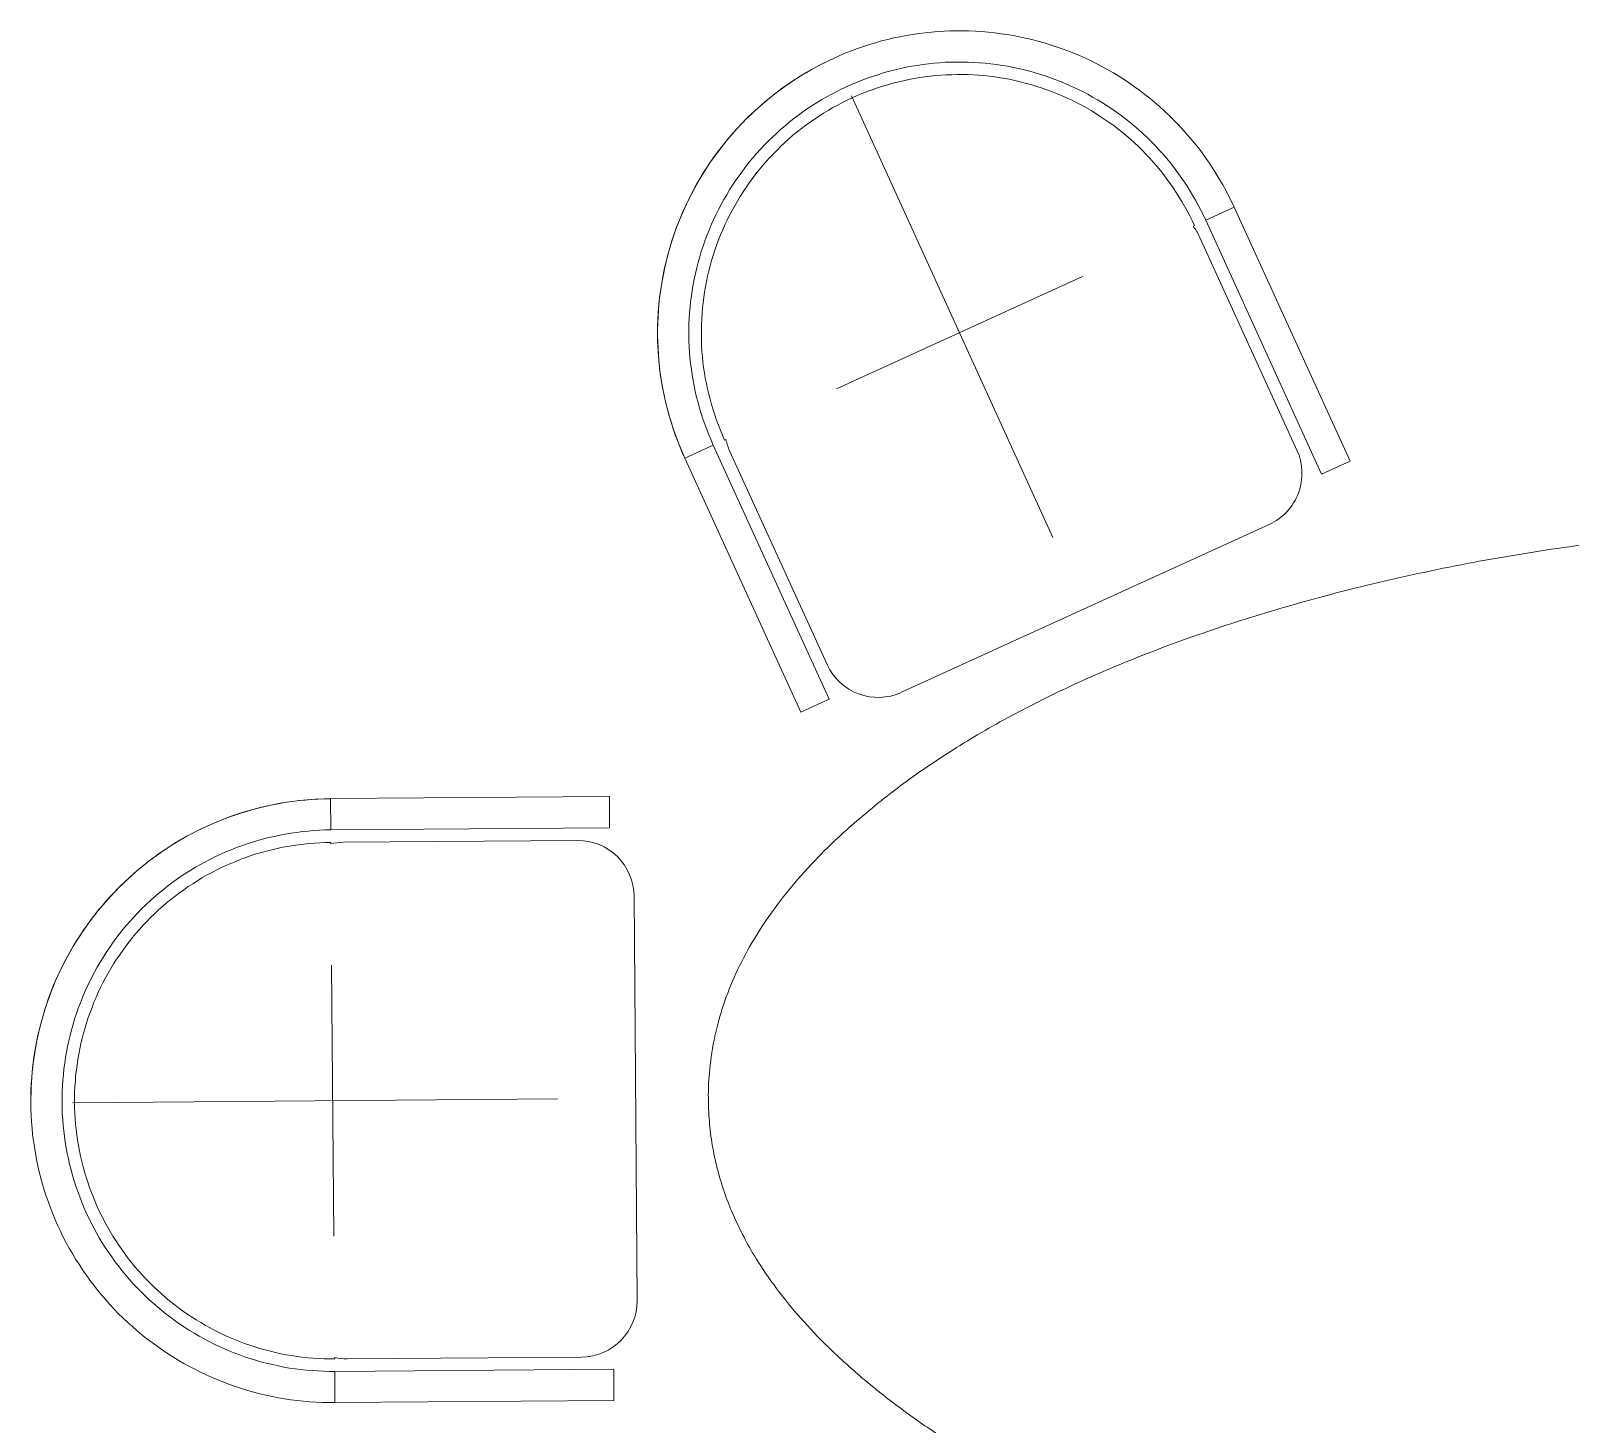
# Model space of a CAD drawing. Header units: millimetres. Extents: x 15905 to 65459, y 54615 to 76704.
# Drawn here: x 21409 to 22887, y 60339 to 61677 of the extents above; entities that cross this region are included whole.
import ezdxf

# ---------------------------------------------------------------- set-up
doc = ezdxf.new("R2010")
doc.units = ezdxf.units.MM
doc.layers.add('Столы', color=250, linetype='Continuous', lineweight=5)

# ---------------------------------------------------------------- blocks, each defined once
blk = doc.blocks.new('ОГ09 на8 персон стол1100х2300')
for p, q in [((-2792.6, 1020.8), (-2798.5, 1019.1)), ((-2786.7, 1022.3), (-2792.6, 1020.8)), ((-2780.8, 1023.7), (-2786.7, 1022.3)), ((-2774.9, 1024.9), (-2780.8, 1023.7)), ((-2768.9, 1026), (-2774.9, 1024.9)), ((-2762.9, 1027.1), (-2768.9, 1026)), ((-2756.9, 1027.9), (-2762.9, 1027.1)), ((-2750.9, 1028.7), (-2756.9, 1027.9)), ((-2744.8, 1029.3), (-2750.9, 1028.7)), ((-2738.8, 1029.8), (-2744.8, 1029.3)), ((-2732.7, 1030.2), (-2738.8, 1029.8)), ((-2726.7, 1030.5), (-2732.7, 1030.2)), ((-2720.6, 1030.6), (-2726.7, 1030.5)), ((-2714.5, 1030.5), (-2720.6, 1030.6)), ((-2708.5, 1030.4), (-2714.5, 1030.5)), ((-2702.4, 1030.2), (-2708.5, 1030.4)), ((-2696.3, 1029.8), (-2702.4, 1030.2)), ((-2690.3, 1029.3), (-2696.3, 1029.8)), ((-2684.2, 1028.6), (-2690.3, 1029.3)), ((-2678.2, 1027.8), (-2684.2, 1028.6)), ((-2672.2, 1027), (-2678.2, 1027.8)), ((-2666.2, 1025.9), (-2672.2, 1027)), ((-2660.2, 1024.8), (-2666.2, 1025.9)), ((-2654.3, 1023.5), (-2660.2, 1024.8)), ((-2648.4, 1022.2), (-2654.3, 1023.5)), ((-2642.5, 1020.6), (-2648.4, 1022.2)), ((-2636.6, 1019.1), (-2642.5, 1020.6)), ((-2832.7, 1006.8), (-2838.3, 1004.4)), ((-2827.1, 1009.3), (-2832.7, 1006.8)), ((-2821.4, 1011.4), (-2827.1, 1009.3)), ((-2815.8, 1013.5), (-2821.4, 1011.4)), ((-2810.1, 1015.6), (-2815.8, 1013.5)), ((-2804.3, 1017.4), (-2810.1, 1015.6)), ((-2798.5, 1019.1), (-2804.3, 1017.4)), ((-2630.8, 1017.2), (-2636.6, 1019.1)), ((-2625, 1015.3), (-2630.8, 1017.2)), ((-2619.3, 1013.4), (-2625, 1015.3)), ((-2613.7, 1011.2), (-2619.3, 1013.4)), ((-2607.9, 1009), (-2613.7, 1011.2)), ((-2602.4, 1006.7), (-2607.9, 1009)), ((-2596.8, 1004.2), (-2602.4, 1006.7)), ((-2860, 993.4), (-2865.2, 990.3)), ((-2854.6, 996.3), (-2860, 993.4)), ((-2849.2, 999.2), (-2854.6, 996.3)), ((-2843.7, 1001.8), (-2849.2, 999.2)), ((-2838.3, 1004.4), (-2843.7, 1001.8)), ((-2790.1, 990.4), (-2784.9, 991.8)), ((-2784.9, 991.8), (-2779.7, 993.2)), ((-2779.7, 993.2), (-2774.2, 994.4)), ((-2774.2, 994.4), (-2769, 995.5)), ((-2769, 995.5), (-2763.6, 996.5)), ((-2763.6, 996.5), (-2758.3, 997.4)), ((-2758.3, 997.4), (-2752.8, 998.3)), ((-2752.8, 998.3), (-2747.5, 998.8)), ((-2747.5, 998.8), (-2742, 999.5)), ((-2742, 999.5), (-2736.6, 999.9)), ((-2736.6, 999.9), (-2731.2, 1000.3)), ((-2731.2, 1000.3), (-2725.7, 1000.5)), ((-2725.7, 1000.5), (-2720.3, 1000.6)), ((-2720.3, 1000.6), (-2714.9, 1000.6)), ((-2714.9, 1000.6), (-2709.4, 1000.5)), ((-2709.4, 1000.5), (-2704, 1000.2)), ((-2704, 1000.2), (-2698.5, 999.9)), ((-2698.5, 999.9), (-2693.2, 999.4)), ((-2693.2, 999.4), (-2687.7, 998.8)), ((-2687.7, 998.8), (-2682.3, 998.2)), ((-2682.3, 998.2), (-2676.9, 997.4)), ((-2676.9, 997.4), (-2671.5, 996.5)), ((-2671.5, 996.5), (-2666.2, 995.4)), ((-2666.2, 995.4), (-2660.9, 994.3)), ((-2660.9, 994.3), (-2655.5, 993)), ((-2655.5, 993), (-2650.3, 991.7)), ((-2650.3, 991.7), (-2645.1, 990.2)), ((-2591.4, 1001.6), (-2596.8, 1004.2)), ((-2585.9, 998.9), (-2591.4, 1001.6)), ((-2580.5, 996), (-2585.9, 998.9)), ((-2575.2, 993.1), (-2580.5, 996)), ((-2569.9, 990.1), (-2575.2, 993.1)), ((-2885.6, 977.1), (-2890.5, 973.6)), ((-2880.6, 980.6), (-2885.6, 977.1)), ((-2875.5, 984), (-2880.6, 980.6)), ((-2870.4, 987.2), (-2875.5, 984)), ((-2865.2, 990.3), (-2870.4, 987.2)), ((-2830.8, 974.7), (-2825.8, 977.1)), ((-2825.8, 977.1), (-2820.9, 979.3)), ((-2820.9, 979.3), (-2815.8, 981.4)), ((-2815.8, 981.4), (-2810.8, 983.5)), ((-2810.8, 983.5), (-2805.7, 985.3)), ((-2805.7, 985.3), (-2800.5, 987.1)), ((-2800.5, 987.1), (-2795.3, 988.7)), ((-2796.7, 975.8), (-2791.8, 977.3)), ((-2795.3, 988.7), (-2790.1, 990.4)), ((-2791.8, 977.3), (-2786.8, 978.8)), ((-2786.8, 978.8), (-2781.8, 980.3)), ((-2781.8, 980.3), (-2771.7, 982.6)), ((-2771.7, 982.6), (-2766.6, 983.7)), ((-2766.6, 983.7), (-2761.5, 984.7)), ((-2761.5, 984.7), (-2756.4, 985.6)), ((-2756.4, 985.6), (-2751.2, 986.3)), ((-2751.2, 986.3), (-2746.1, 987)), ((-2746.1, 987), (-2740.9, 987.6)), ((-2740.9, 987.6), (-2735.7, 988)), ((-2735.7, 988), (-2730.5, 988.3)), ((-2730.5, 988.3), (-2725.3, 988.4)), ((-2725.3, 988.4), (-2720.2, 988.6)), ((-2720.2, 988.6), (-2714.9, 988.6)), ((-2714.9, 988.6), (-2709.8, 988.5)), ((-2709.8, 988.5), (-2704.6, 988.3)), ((-2704.6, 988.3), (-2699.4, 987.9)), ((-2699.4, 987.9), (-2694.3, 987.5)), ((-2694.3, 987.5), (-2689.1, 987)), ((-2689.1, 987), (-2683.9, 986.3)), ((-2683.9, 986.3), (-2678.8, 985.5)), ((-2678.8, 985.5), (-2673.7, 984.7)), ((-2673.7, 984.7), (-2668.5, 983.7)), ((-2668.5, 983.7), (-2663.5, 982.5)), ((-2663.5, 982.5), (-2658.4, 981.4)), ((-2658.4, 981.4), (-2653.4, 980.1)), ((-2653.4, 980.1), (-2648.4, 978.7)), ((-2648.4, 978.7), (-2643.4, 977.2)), ((-2645.1, 990.2), (-2639.8, 988.6)), ((-2643.4, 977.2), (-2638.5, 975.6)), ((-2639.8, 988.6), (-2634.7, 986.9)), ((-2634.7, 986.9), (-2629.6, 985.1)), ((-2629.6, 985.1), (-2624.4, 983.2)), ((-2624.4, 983.2), (-2619.3, 981.2)), ((-2619.3, 981.2), (-2614.3, 979.1)), ((-2614.3, 979.1), (-2609.4, 976.9)), ((-2609.4, 976.9), (-2604.5, 974.6)), ((-2564.8, 986.9), (-2569.9, 990.1)), ((-2559.7, 983.7), (-2564.8, 986.9)), ((-2554.6, 980.3), (-2559.7, 983.7)), ((-2549.6, 976.8), (-2554.6, 980.3)), ((-2544.7, 973.3), (-2549.6, 976.8)), ((-2904.7, 962.3), (-2909.4, 958.3)), ((-2900.1, 966.1), (-2904.7, 962.3)), ((-2895.3, 969.9), (-2900.1, 966.1)), ((-2890.5, 973.6), (-2895.3, 969.9)), ((-2859.2, 958.8), (-2854.6, 961.7)), ((-2854.6, 961.7), (-2849.9, 964.6)), ((-2849.9, 964.6), (-2845.2, 967.2)), ((-2845.2, 967.2), (-2840.4, 969.8)), ((-2840.4, 969.8), (-2835.6, 972.4)), ((-2835.6, 972.4), (-2830.8, 974.7)), ((-2834.7, 959.3), (-2830.2, 961.7)), ((-2830.2, 961.7), (-2825.6, 964)), ((-2825.6, 964), (-2820.8, 966.1)), ((-2821.7, 968), (-2628.1, 544.1)), ((-2820.8, 966.1), (-2816.1, 968.3)), ((-2816.1, 968.3), (-2811.3, 970.4)), ((-2811.3, 970.4), (-2806.5, 972.2)), ((-2806.5, 972.2), (-2801.6, 974)), ((-2801.6, 974), (-2796.7, 975.8)), ((-2628.7, 972), (-2638.5, 975.6)), ((-2628.7, 972), (-2623.9, 970.1)), ((-2623.9, 970.1), (-2619.1, 968.1)), ((-2619.1, 968.1), (-2614.4, 966)), ((-2614.4, 966), (-2609.6, 963.8)), ((-2609.6, 963.8), (-2605, 961.5)), ((-2605, 961.5), (-2600.4, 959.1)), ((-2604.5, 974.6), (-2599.5, 972.2)), ((-2599.5, 972.2), (-2594.7, 969.6)), ((-2594.7, 969.6), (-2590, 967)), ((-2590, 967), (-2585.3, 964.3)), ((-2585.3, 964.3), (-2580.6, 961.4)), ((-2580.6, 961.4), (-2576, 958.5)), ((-2539.8, 969.5), (-2544.7, 973.3)), ((-2535.1, 965.8), (-2539.8, 969.5)), ((-2530.5, 961.9), (-2535.1, 965.8)), ((-2525.8, 957.9), (-2530.5, 961.9)), ((-2918.4, 950), (-2922.7, 945.9)), ((-2913.9, 954.3), (-2918.4, 950)), ((-2909.4, 958.3), (-2913.9, 954.3)), ((-2877, 946.2), (-2872.6, 949.5)), ((-2872.6, 949.5), (-2868.2, 952.6)), ((-2868.2, 952.6), (-2863.7, 955.8)), ((-2863.7, 955.8), (-2859.2, 958.8)), ((-2857, 945.8), (-2852.7, 948.7)), ((-2852.7, 948.7), (-2848.3, 951.6)), ((-2848.3, 951.6), (-2843.9, 954.1)), ((-2843.9, 954.1), (-2839.4, 956.8)), ((-2839.4, 956.8), (-2834.7, 959.3)), ((-2600.4, 959.1), (-2595.9, 956.6)), ((-2595.9, 956.6), (-2591.4, 953.9)), ((-2591.4, 953.9), (-2586.9, 951.2)), ((-2586.9, 951.2), (-2582.6, 948.4)), ((-2573.9, 942.6), (-2582.6, 948.4)), ((-2576, 958.5), (-2571.5, 955.5)), ((-2571.5, 955.5), (-2567, 952.4)), ((-2567, 952.4), (-2562.6, 949.2)), ((-2562.6, 949.2), (-2558.3, 945.9)), ((-2521.3, 953.8), (-2525.8, 957.9)), ((-2516.9, 949.7), (-2521.3, 953.8)), ((-2512.6, 945.4), (-2516.9, 949.7)), ((-2935.2, 932.5), (-2939.2, 928)), ((-2931.1, 937.1), (-2935.2, 932.5)), ((-2926.9, 941.5), (-2931.1, 937.1)), ((-2922.7, 945.9), (-2926.9, 941.5)), ((-2897.6, 928.4), (-2893.6, 932.1)), ((-2893.6, 932.1), (-2889.6, 935.8)), ((-2889.6, 935.8), (-2885.4, 939.3)), ((-2885.4, 939.3), (-2881.3, 942.8)), ((-2881.3, 942.8), (-2877, 946.2)), ((-2877.8, 930.2), (-2873.7, 933.5)), ((-2873.7, 933.5), (-2869.6, 936.7)), ((-2869.6, 936.7), (-2865.5, 939.8)), ((-2865.5, 939.8), (-2861.3, 942.9)), ((-2861.3, 942.9), (-2857, 945.8)), ((-2573.9, 942.6), (-2569.7, 939.6)), ((-2569.7, 939.6), (-2565.6, 936.4)), ((-2565.6, 936.4), (-2561.5, 933.2)), ((-2561.5, 933.2), (-2557.6, 929.9)), ((-2558.3, 945.9), (-2554, 942.5)), ((-2554, 942.5), (-2549.8, 939)), ((-2549.8, 939), (-2545.7, 935.4)), ((-2545.7, 935.4), (-2541.6, 931.8)), ((-2541.6, 931.8), (-2537.7, 928.1)), ((-2508.3, 941.1), (-2512.6, 945.4)), ((-2504.2, 936.7), (-2508.3, 941.1)), ((-2500.1, 932.1), (-2504.2, 936.7)), ((-2496.2, 927.6), (-2500.1, 932.1)), ((-2946.8, 918.6), (-2950.5, 913.8)), ((-2942.9, 923.3), (-2946.8, 918.6)), ((-2939.2, 928), (-2942.9, 923.3)), ((-2909, 916.8), (-2905.3, 920.7)), ((-2905.3, 920.7), (-2901.5, 924.6)), ((-2901.5, 924.6), (-2897.6, 928.4)), ((-2893, 916.1), (-2889.3, 919.7)), ((-2889.3, 919.7), (-2885.5, 923.3)), ((-2885.5, 923.3), (-2881.6, 926.8)), ((-2881.6, 926.8), (-2877.8, 930.2)), ((-2557.6, 929.9), (-2553.6, 926.4)), ((-2553.6, 926.4), (-2549.8, 922.9)), ((-2549.8, 922.9), (-2546, 919.4)), ((-2546, 919.4), (-2542.2, 915.8)), ((-2537.7, 928.1), (-2533.8, 924.3)), ((-2533.8, 924.3), (-2530, 920.4)), ((-2530, 920.4), (-2526.2, 916.4)), ((-2492.3, 922.9), (-2496.2, 927.6)), ((-2488.4, 918.1), (-2492.3, 922.9)), ((-2484.8, 913.3), (-2488.4, 918.1)), ((-2957.5, 903.9), (-2960.9, 898.8)), ((-2954.1, 908.8), (-2957.5, 903.9)), ((-2950.5, 913.8), (-2954.1, 908.8)), ((-2923.1, 900.2), (-2919.7, 904.4)), ((-2919.7, 904.4), (-2912.7, 912.8)), ((-2912.7, 912.8), (-2909, 916.8)), ((-2907.1, 900.9), (-2903.7, 904.8)), ((-2903.7, 904.8), (-2900.2, 908.6)), ((-2900.2, 908.6), (-2896.6, 912.4)), ((-2896.6, 912.4), (-2893, 916.1)), ((-2542.2, 915.8), (-2538.7, 912.1)), ((-2538.7, 912.1), (-2535.1, 908.3)), ((-2535.1, 908.3), (-2531.7, 904.4)), ((-2531.7, 904.4), (-2528.3, 900.5)), ((-2526.2, 916.4), (-2522.6, 912.4)), ((-2522.6, 912.4), (-2519.1, 908.2)), ((-2519.1, 908.2), (-2515.5, 904)), ((-2515.5, 904), (-2512.2, 899.8)), ((-2481.3, 908.4), (-2484.8, 913.3)), ((-2477.8, 903.4), (-2481.3, 908.4)), ((-2474.5, 898.3), (-2477.8, 903.4)), ((-2967.3, 888.5), (-2970.3, 883.2)), ((-2964.2, 893.6), (-2967.3, 888.5)), ((-2960.9, 898.8), (-2964.2, 893.6)), ((-2932.8, 887), (-2929.6, 891.4)), ((-2929.6, 891.4), (-2926.4, 895.8)), ((-2926.4, 895.8), (-2923.1, 900.2)), ((-2919.9, 884.5), (-2916.8, 888.7)), ((-2916.8, 888.7), (-2913.7, 892.8)), ((-2913.7, 892.8), (-2910.4, 896.9)), ((-2910.4, 896.9), (-2907.1, 900.9)), ((-2528.3, 900.5), (-2524.9, 896.5)), ((-2524.9, 896.5), (-2521.7, 892.4)), ((-2521.7, 892.4), (-2518.6, 888.2)), ((-2518.6, 888.2), (-2515.5, 884)), ((-2512.2, 899.8), (-2509, 895.5)), ((-2509, 895.5), (-2505.7, 891)), ((-2505.7, 891), (-2502.6, 886.6)), ((-2471.2, 893.2), (-2474.5, 898.3)), ((-2468.1, 887.9), (-2471.2, 893.2)), ((-2465, 882.7), (-2468.1, 887.9)), ((-2976, 872.5), (-2978.8, 867.1)), ((-2973.2, 877.9), (-2976, 872.5)), ((-2970.3, 883.2), (-2973.2, 877.9)), ((-2944.2, 868.5), (-2941.4, 873.2)), ((-2941.4, 873.2), (-2938.7, 877.9)), ((-2938.7, 877.9), (-2935.8, 882.4)), ((-2935.8, 882.4), (-2932.8, 887)), ((-2928.4, 871.5), (-2925.7, 875.9)), ((-2925.7, 875.9), (-2922.8, 880.2)), ((-2922.8, 880.2), (-2919.9, 884.5)), ((-2515.5, 884), (-2512.5, 879.8)), ((-2512.5, 879.8), (-2509.6, 875.4)), ((-2509.6, 875.4), (-2507, 871.1)), ((-2502.6, 886.6), (-2499.6, 882)), ((-2493.9, 872.8), (-2499.6, 882)), ((-2493.9, 872.8), (-2491.1, 868)), ((-2462.1, 877.4), (-2465, 882.7)), ((-2459.4, 872), (-2462.1, 877.4)), ((-2981.4, 861.6), (-2983.8, 856)), ((-2978.8, 867.1), (-2981.4, 861.6)), ((-2951.9, 854), (-2949.3, 858.9)), ((-2949.3, 858.9), (-2946.8, 863.7)), ((-2946.8, 863.7), (-2944.2, 868.5)), ((-2938.7, 853.4), (-2936.2, 858)), ((-2936.2, 858), (-2933.7, 862.6)), ((-2933.7, 862.6), (-2931.2, 867)), ((-2931.2, 867), (-2928.4, 871.5)), ((-2507, 871.1), (-2504.2, 866.6)), ((-2504.2, 866.6), (-2501.6, 862.1)), ((-2501.6, 862.1), (-2499.2, 857.6)), ((-2491.1, 868), (-2488.5, 863.2)), ((-2488.5, 863.2), (-2486.1, 858.4)), ((-2486.1, 858.4), (-2483.6, 853.5)), ((-2481.3, 848.6), (-2454, 861.1)), ((-2456.6, 866.6), (-2459.4, 872)), ((-2454, 861.1), (-2456.6, 866.6)), ((-2454, 861.1), (-2454, 861.1)), ((-2454, 861.1), (-2342.7, 617.3)), ((-2988.4, 844.8), (-2990.6, 839.1)), ((-2986.2, 850.4), (-2988.4, 844.8)), ((-2983.8, 856), (-2986.2, 850.4)), ((-2958.4, 839.1), (-2956.3, 844.1)), ((-2956.3, 844.1), (-2954.1, 849)), ((-2954.1, 849), (-2951.9, 854)), ((-2945.3, 839.3), (-2943.2, 844.1)), ((-2943.2, 844.1), (-2941, 848.8)), ((-2941, 848.8), (-2938.7, 853.4)), ((-2499.2, 857.6), (-2496.7, 853)), ((-2496.7, 853), (-2494.4, 848.3)), ((-2494.4, 848.3), (-2492.2, 843.6)), ((-2492.2, 843.6), (-2493.5, 843.1)), ((-2493.5, 843.1), (-2493.4, 843)), ((-2492.2, 843.6), (-2492.2, 843.6)), ((-2483.6, 853.5), (-2481.3, 848.6)), ((-2481.3, 848.6), (-2481.3, 848.6)), ((-2370, 604.8), (-2481.3, 848.6)), ((-2992.6, 833.3), (-2994.4, 827.6)), ((-2990.6, 839.1), (-2992.6, 833.3)), ((-2964.2, 823.8), (-2962.4, 829)), ((-2962.4, 829), (-2960.5, 834)), ((-2960.5, 834), (-2958.4, 839.1)), ((-2952.8, 819.9), (-2949.3, 829.7)), ((-2949.3, 829.7), (-2947.4, 834.5)), ((-2947.4, 834.5), (-2945.3, 839.3)), ((-2487.2, 832.8), (-2393.7, 627.9)), ((-2997.9, 815.9), (-2999.4, 810)), ((-2996.2, 821.8), (-2997.9, 815.9)), ((-2994.4, 827.6), (-2996.2, 821.8)), ((-2968.9, 808.2), (-2967.4, 813.4)), ((-2967.4, 813.4), (-2965.9, 818.6)), ((-2965.9, 818.6), (-2964.2, 823.8)), ((-2955.9, 810), (-2954.4, 814.9)), ((-2954.4, 814.9), (-2952.8, 819.9)), ((-3000.8, 804.2), (-3002.1, 798.2)), ((-2999.4, 810), (-3000.8, 804.2)), ((-2971.5, 797.6), (-2970.2, 802.9)), ((-2970.2, 802.9), (-2968.9, 808.2)), ((-2959.8, 795), (-2958.7, 800)), ((-2958.7, 800), (-2957.4, 805)), ((-2957.4, 805), (-2955.9, 810)), ((-3004.2, 786.2), (-3005.1, 780.3)), ((-3003.2, 792.2), (-3004.2, 786.2)), ((-3002.1, 798.2), (-3003.2, 792.2)), ((-2974.6, 781.6), (-2973.6, 786.9)), ((-2973.6, 786.9), (-2972.6, 792.2)), ((-2972.6, 792.2), (-2971.5, 797.6)), ((-2962.8, 779.6), (-2961.8, 784.8)), ((-2961.8, 784.8), (-2960.9, 789.8)), ((-2960.9, 789.8), (-2959.8, 795)), ((-2836, 686.6), (-2599.6, 794.5)), ((-3005.9, 774.2), (-3006.5, 768.2)), ((-3005.1, 780.3), (-3005.9, 774.2)), ((-2976.6, 765.4), (-2976.1, 770.7)), ((-2976.1, 770.7), (-2975.4, 776.1)), ((-2975.4, 776.1), (-2974.6, 781.6)), ((-2964.7, 764.2), (-2964.1, 769.4)), ((-2964.1, 769.4), (-2963.5, 774.5)), ((-2963.5, 774.5), (-2962.8, 779.6)), ((-3007.4, 756), (-3007.7, 750)), ((-3007, 762.1), (-3007.4, 756)), ((-3006.5, 768.2), (-3007, 762.1)), ((-2977.7, 749.1), (-2977.5, 754.5)), ((-2977.5, 754.5), (-2977.1, 759.8)), ((-2977.1, 759.8), (-2976.6, 765.4)), ((-2965.4, 753.8), (-2965.1, 759)), ((-2965.1, 759), (-2964.7, 764.2)), ((-3007.7, 750), (-3007.8, 743.9)), ((-3007.8, 743.9), (-3007.8, 737.8)), ((-2977.8, 743.6), (-2977.7, 749.1)), ((-2977.8, 738.1), (-2977.8, 743.6)), ((-2965.8, 743.4), (-2965.6, 748.6)), ((-2965.8, 738.3), (-2965.8, 743.4)), ((-2965.6, 748.6), (-2965.4, 753.8)), ((-3007.8, 737.8), (-3007.6, 731.8)), ((-3007.6, 731.8), (-3007.4, 725.7)), ((-3007.4, 725.7), (-3007.1, 719.6)), ((-2977.7, 732.7), (-2977.8, 738.1)), ((-2977.4, 727.2), (-2977.7, 732.7)), ((-2977.2, 721.8), (-2977.4, 727.2)), ((-2965.7, 733), (-2965.8, 738.3)), ((-2965.5, 727.9), (-2965.7, 733)), ((-2965.2, 722.6), (-2965.5, 727.9)), ((-3007.1, 719.6), (-3006.6, 713.6)), ((-3005.2, 701.5), (-3006.6, 713.6)), ((-2976.7, 716.4), (-2977.2, 721.8)), ((-2976.1, 711), (-2976.7, 716.4)), ((-2975.4, 705.6), (-2976.1, 711)), ((-2964.8, 717.5), (-2965.2, 722.6)), ((-2964.3, 712.3), (-2964.8, 717.5)), ((-2963.6, 707.1), (-2964.3, 712.3)), ((-3005.2, 701.5), (-3004.3, 695.5)), ((-3004.3, 695.5), (-3003.3, 689.5)), ((-2974.7, 700.2), (-2975.4, 705.6)), ((-2973.8, 694.8), (-2974.7, 700.2)), ((-2962.8, 702), (-2963.6, 707.1)), ((-2962, 696.9), (-2962.8, 702)), ((-2961, 691.8), (-2962, 696.9)), ((-3003.3, 689.5), (-3002.2, 683.6)), ((-3002.2, 683.6), (-3000.9, 677.6)), ((-2972.8, 689.5), (-2973.8, 694.8)), ((-2971.6, 684.1), (-2972.8, 689.5)), ((-2970.4, 678.9), (-2971.6, 684.1)), ((-2959.9, 686.7), (-2961, 691.8)), ((-2958.7, 681.7), (-2959.9, 686.7)), ((-2957.4, 676.7), (-2958.7, 681.7)), ((-3000.9, 677.6), (-2999.5, 671.7)), ((-2999.5, 671.7), (-2998, 665.9)), ((-2998, 665.9), (-2996.4, 660)), ((-2969, 673.6), (-2970.4, 678.9)), ((-2967.6, 668.3), (-2969, 673.6)), ((-2966, 663.1), (-2967.6, 668.3)), ((-2956, 671.6), (-2957.4, 676.7)), ((-2954.5, 666.7), (-2956, 671.6)), ((-2952.9, 661.8), (-2954.5, 666.7)), ((-2996.4, 660), (-2994.6, 654.2)), ((-2994.6, 654.2), (-2992.8, 648.4)), ((-2964.3, 657.9), (-2966, 663.1)), ((-2962.6, 652.8), (-2964.3, 657.9)), ((-2960.6, 647.7), (-2962.6, 652.8)), ((-2951.2, 656.8), (-2952.9, 661.8)), ((-2949.4, 652), (-2951.2, 656.8)), ((-2947.5, 647.1), (-2949.4, 652)), ((-2992.8, 648.4), (-2990.8, 642.6)), ((-2990.8, 642.6), (-2988.7, 637)), ((-2988.7, 637), (-2986.4, 631.3)), ((-2958.6, 642.5), (-2960.6, 647.7)), ((-2956.5, 637.6), (-2958.6, 642.5)), ((-2954.3, 632.6), (-2956.5, 637.6)), ((-2945.5, 642.3), (-2947.5, 647.1)), ((-2943.4, 637.6), (-2945.5, 642.3)), ((-2942.2, 638.1), (-2943.4, 637.6)), ((-2942.2, 638.1), (-2942.2, 638.1)), ((-2986.4, 631.3), (-2984.1, 625.7)), ((-2984.1, 625.7), (-2981.7, 620.2)), ((-2981.7, 620.2), (-2954.3, 632.6)), ((-2954.3, 632.6), (-2843, 388.8)), ((-2844.9, 421.9), (-2938.5, 626.7)), ((-2938.5, 626.7), (-2938.5, 626.7)), ((-2870.3, 376.3), (-2981.7, 620.2)), ((-2342.7, 617.3), (-2370, 604.8)), ((-2420.3, 556.5), (-2773.5, 395.3)), ((-2843, 388.8), (-2870.3, 376.3)), ((-3405.8, 280.2), (-3400, 281.9)), ((-3400, 281.9), (-3394.1, 283.5)), ((-3394.1, 283.5), (-3388.2, 285)), ((-3388.2, 285), (-3382.3, 286.4)), ((-3382.3, 286.4), (-3376.3, 287.6)), ((-3376.3, 287.6), (-3370.4, 288.8)), ((-3370.4, 288.8), (-3364.4, 289.7)), ((-3364.4, 289.7), (-3358.4, 290.6)), ((-3358.4, 290.6), (-3352.4, 291.3)), ((-3352.4, 291.3), (-3346.3, 291.9)), ((-3346.3, 291.9), (-3340.3, 292.4)), ((-3340.3, 292.4), (-3334.2, 292.8)), ((-3334.2, 292.8), (-3328.1, 293)), ((-3328.1, 293), (-3322.1, 293.2)), ((-3054.1, 295.2), (-3322.1, 293.2)), ((-3322.1, 293.2), (-3321.8, 263.2)), ((-3322.1, 293.2), (-3321.8, 263.2)), ((-3053.9, 265.2), (-3054.1, 295.2)), ((-3445.4, 264.6), (-3439.8, 267.1)), ((-3439.8, 267.1), (-3434.2, 269.6)), ((-3434.2, 269.6), (-3428.7, 272)), ((-3428.7, 272), (-3423, 274.2)), ((-3423, 274.2), (-3417.3, 276.3)), ((-3417.3, 276.3), (-3411.6, 278.3)), ((-3411.6, 278.3), (-3405.8, 280.2)), ((-3472, 250), (-3466.8, 253.2)), ((-3466.8, 253.2), (-3461.5, 256.3)), ((-3461.5, 256.3), (-3456.2, 259.1)), ((-3456.2, 259.1), (-3450.8, 262)), ((-3450.8, 262), (-3445.4, 264.6)), ((-3396.9, 251.5), (-3402, 249.8)), ((-3391.7, 253.1), (-3396.9, 251.5)), ((-3386.5, 254.5), (-3391.7, 253.1)), ((-3381.2, 255.8), (-3386.5, 254.5)), ((-3375.8, 257), (-3381.2, 255.8)), ((-3370.6, 258.2), (-3375.8, 257)), ((-3365.2, 259.2), (-3370.6, 258.2)), ((-3359.8, 260.1), (-3365.2, 259.2)), ((-3354.5, 260.8), (-3359.8, 260.1)), ((-3349, 261.6), (-3354.5, 260.8)), ((-3343.6, 262.1), (-3349, 261.6)), ((-3338.2, 262.5), (-3343.6, 262.1)), ((-3332.7, 262.9), (-3338.2, 262.5)), ((-3327.3, 263.1), (-3332.7, 262.9)), ((-3321.8, 263.2), (-3327.3, 263.1)), ((-3321.8, 263.2), (-3053.9, 265.2)), ((-3084.7, 253), (-3309.8, 251.3)), ((-3492.1, 236.5), (-3487.2, 240.1)), ((-3487.2, 240.1), (-3482.2, 243.5)), ((-3482.2, 243.5), (-3477.1, 246.8)), ((-3477.1, 246.8), (-3472, 250)), ((-3432.4, 237.6), (-3437.3, 235.2)), ((-3427.4, 239.9), (-3432.4, 237.6)), ((-3422.4, 242.1), (-3427.4, 239.9)), ((-3417.5, 244.2), (-3422.4, 242.1)), ((-3412.3, 246.2), (-3417.5, 244.2)), ((-3407.3, 248), (-3412.3, 246.2)), ((-3403.2, 236.7), (-3408.1, 235)), ((-3402, 249.8), (-3407.3, 248)), ((-3398.3, 238.5), (-3403.2, 236.7)), ((-3393.3, 240.1), (-3398.3, 238.5)), ((-3388.4, 241.6), (-3393.3, 240.1)), ((-3383.4, 242.9), (-3388.4, 241.6)), ((-3378.4, 244.2), (-3383.4, 242.9)), ((-3373.3, 245.3), (-3378.4, 244.2)), ((-3368.2, 246.5), (-3373.3, 245.3)), ((-3363.1, 247.3), (-3368.2, 246.5)), ((-3357.9, 248.2), (-3363.1, 247.3)), ((-3352.8, 248.9), (-3357.9, 248.2)), ((-3347.6, 249.6), (-3352.8, 248.9)), ((-3342.5, 250.1), (-3347.6, 249.6)), ((-3337.3, 250.6), (-3342.5, 250.1)), ((-3332.2, 250.9), (-3337.3, 250.6)), ((-3327, 251.1), (-3332.2, 250.9)), ((-3321.8, 251.1), (-3327, 251.1)), ((-3321.7, 249.8), (-3321.8, 251.1)), ((-3309.8, 251.3), (-3309.9, 251.3)), ((-3511, 221.2), (-3506.4, 225.2)), ((-3506.4, 225.2), (-3501.7, 229.1)), ((-3501.7, 229.1), (-3497, 232.8)), ((-3497, 232.8), (-3492.1, 236.5)), ((-3456.2, 224.6), (-3460.9, 221.7)), ((-3451.6, 227.4), (-3456.2, 224.6)), ((-3446.8, 230), (-3451.6, 227.4)), ((-3442.1, 232.6), (-3446.8, 230)), ((-3437.3, 235.2), (-3442.1, 232.6)), ((-3436.4, 222.1), (-3441, 219.6)), ((-3431.8, 224.5), (-3436.4, 222.1)), ((-3427.2, 226.8), (-3431.8, 224.5)), ((-3422.5, 228.9), (-3427.2, 226.8)), ((-3417.7, 231), (-3422.5, 228.9)), ((-3412.9, 233), (-3417.7, 231)), ((-3408.1, 235), (-3412.9, 233)), ((-3528.6, 204.5), (-3524.4, 208.8)), ((-3524.4, 208.8), (-3520, 213.1)), ((-3520, 213.1), (-3515.5, 217.2)), ((-3515.5, 217.2), (-3511, 221.2)), ((-3478.6, 209.1), (-3482.9, 205.7)), ((-3474.3, 212.3), (-3478.6, 209.1)), ((-3469.9, 215.6), (-3474.3, 212.3)), ((-3465.4, 218.6), (-3469.9, 215.6)), ((-3460.9, 221.7), (-3465.4, 218.6)), ((-3458.7, 208.7), (-3462.9, 205.7)), ((-3454.4, 211.5), (-3458.7, 208.7)), ((-3449.9, 214.3), (-3454.4, 211.5)), ((-3445.5, 217), (-3449.9, 214.3)), ((-3441, 219.6), (-3445.5, 217)), ((-3540.8, 191), (-3536.8, 195.6)), ((-3536.8, 195.6), (-3532.8, 200.1)), ((-3532.8, 200.1), (-3528.6, 204.5)), ((-3495.3, 195.1), (-3499.3, 191.3)), ((-3491.3, 198.7), (-3495.3, 195.1)), ((-3487.1, 202.2), (-3491.3, 198.7)), ((-3482.9, 205.7), (-3487.1, 202.2)), ((-3479.4, 193), (-3483.4, 189.7)), ((-3475.4, 196.3), (-3479.4, 193)), ((-3471.3, 199.6), (-3475.4, 196.3)), ((-3467.2, 202.7), (-3471.3, 199.6)), ((-3462.9, 205.7), (-3467.2, 202.7)), ((-3027.4, -188.7), (-3030.4, 199.5)), ((-3552.2, 176.7), (-3548.5, 181.6)), ((-3548.5, 181.6), (-3544.7, 186.3)), ((-3544.7, 186.3), (-3540.8, 191)), ((-3510.7, 179.7), (-3514.4, 175.7)), ((-3507, 183.7), (-3510.7, 179.7)), ((-3503.2, 187.6), (-3507, 183.7)), ((-3499.3, 191.3), (-3503.2, 187.6)), ((-3494.8, 179), (-3498.3, 175.3)), ((-3491, 182.7), (-3494.8, 179)), ((-3487.2, 186.3), (-3491, 182.7)), ((-3483.4, 189.7), (-3487.2, 186.3)), ((-3562.6, 161.8), (-3559.2, 166.9)), ((-3559.2, 166.9), (-3555.8, 171.8)), ((-3555.8, 171.8), (-3552.2, 176.7)), ((-3524.9, 163.2), (-3528.2, 158.8)), ((-3521.5, 167.4), (-3524.9, 163.2)), ((-3517.9, 171.6), (-3521.5, 167.4)), ((-3514.4, 175.7), (-3517.9, 171.6)), ((-3508.9, 163.8), (-3512.2, 159.8)), ((-3505.4, 167.7), (-3508.9, 163.8)), ((-3501.9, 171.6), (-3505.4, 167.7)), ((-3498.3, 175.3), (-3501.9, 171.6)), ((-3572.2, 146.2), (-3569.1, 151.5)), ((-3569.1, 151.5), (-3566, 156.7)), ((-3566, 156.7), (-3562.6, 161.8)), ((-3534.4, 149.9), (-3537.5, 145.4)), ((-3531.4, 154.4), (-3534.4, 149.9)), ((-3528.2, 158.8), (-3531.4, 154.4)), ((-3518.5, 151.6), (-3521.6, 147.4)), ((-3515.5, 155.7), (-3518.5, 151.6)), ((-3512.2, 159.8), (-3515.5, 155.7)), ((-3580.6, 130.1), (-3577.9, 135.6)), ((-3577.9, 135.6), (-3575.1, 141)), ((-3575.1, 141), (-3572.2, 146.2)), ((-3543.3, 136.1), (-3546.1, 131.5)), ((-3540.4, 140.8), (-3543.3, 136.1)), ((-3537.5, 145.4), (-3540.4, 140.8)), ((-3530.3, 134.5), (-3533, 130)), ((-3527.5, 138.9), (-3530.3, 134.5)), ((-3524.5, 143.2), (-3527.5, 138.9)), ((-3521.6, 147.4), (-3524.5, 143.2)), ((-3320.9, 133.2), (-3318.9, -126.9)), ((-3588, 113.5), (-3585.7, 119.1)), ((-3585.7, 119.1), (-3583.2, 124.6)), ((-3583.2, 124.6), (-3580.6, 130.1)), ((-3551.2, 121.8), (-3553.6, 117.1)), ((-3548.7, 126.7), (-3551.2, 121.8)), ((-3546.1, 131.5), (-3548.7, 126.7)), ((-3538.1, 121), (-3540.6, 116.4)), ((-3535.6, 125.5), (-3538.1, 121)), ((-3533, 130), (-3535.6, 125.5)), ((-3592.4, 102.2), (-3590.3, 107.9)), ((-3590.3, 107.9), (-3588, 113.5)), ((-3558.2, 107.2), (-3560.3, 102.2)), ((-3556, 112.1), (-3558.2, 107.2)), ((-3553.6, 117.1), (-3556, 112.1)), ((-3545.1, 107), (-3547.2, 102.3)), ((-3542.8, 111.7), (-3545.1, 107)), ((-3540.6, 116.4), (-3542.8, 111.7)), ((-3598.1, 84.9), (-3596.4, 90.7)), ((-3596.4, 90.7), (-3594.4, 96.5)), ((-3594.4, 96.5), (-3592.4, 102.2)), ((-3564.3, 91.9), (-3566, 86.8)), ((-3562.3, 97), (-3564.3, 91.9)), ((-3560.3, 102.2), (-3562.3, 97)), ((-3551.1, 92.7), (-3552.9, 87.8)), ((-3549.2, 97.6), (-3551.1, 92.7)), ((-3547.2, 102.3), (-3549.2, 97.6)), ((-3601.3, 73.1), (-3599.7, 79.1)), ((-3599.7, 79.1), (-3598.1, 84.9)), ((-3569.3, 76.4), (-3570.8, 71.2)), ((-3567.8, 81.6), (-3569.3, 76.4)), ((-3566, 86.8), (-3567.8, 81.6)), ((-3556.3, 78), (-3557.8, 73.1)), ((-3554.7, 82.9), (-3556.3, 78)), ((-3552.9, 87.8), (-3554.7, 82.9)), ((-3605.2, 55.3), (-3604, 61.3)), ((-3604, 61.3), (-3602.7, 67.3)), ((-3602.7, 67.3), (-3601.3, 73.1)), ((-3573.4, 60.7), (-3574.6, 55.3)), ((-3572.2, 65.9), (-3573.4, 60.7)), ((-3570.8, 71.2), (-3572.2, 65.9)), ((-3560.5, 63), (-3561.8, 58)), ((-3559.2, 68), (-3560.5, 63)), ((-3557.8, 73.1), (-3559.2, 68)), ((-3607, 43.4), (-3606.1, 49.4)), ((-3606.1, 49.4), (-3605.2, 55.3)), ((-3576.6, 44.5), (-3577.3, 39.2)), ((-3575.6, 49.9), (-3576.6, 44.5)), ((-3574.6, 55.3), (-3575.6, 49.9)), ((-3563.8, 47.8), (-3564.7, 42.7)), ((-3562.9, 52.9), (-3563.8, 47.8)), ((-3561.8, 58), (-3562.9, 52.9)), ((-3609, 25.2), (-3608.5, 31.2)), ((-3608.5, 31.2), (-3607.8, 37.3)), ((-3607.8, 37.3), (-3607, 43.4)), ((-3578.1, 33.8), (-3578.6, 28.4)), ((-3577.3, 39.2), (-3578.1, 33.8)), ((-3566.1, 32.3), (-3566.8, 27.2)), ((-3565.5, 37.5), (-3566.1, 32.3)), ((-3564.7, 42.7), (-3565.5, 37.5)), ((-3609.8, 13.1), (-3609.4, 19.2)), ((-3609.4, 19.2), (-3609, 25.2)), ((-3579.5, 17.5), (-3579.8, 12.1)), ((-3579.1, 22.9), (-3579.5, 17.5)), ((-3578.6, 28.4), (-3579.1, 22.9)), ((-3567.5, 16.9), (-3567.8, 11.7)), ((-3567.1, 22.1), (-3567.5, 16.9)), ((-3566.8, 27.2), (-3567.1, 22.1)), ((-3609.9, 1), (-3609.8, 7)), ((-3609.8, -5.1), (-3609.9, 1)), ((-3609.8, 7), (-3609.8, 13.1)), ((-3579.8, 12.1), (-3579.9, 6.7)), ((-3579.9, 6.7), (-3579.9, 1.2)), ((-3579.9, 1.2), (-3579.7, -4.2)), ((-3569.9, 1.2), (-3103.9, 4.8)), ((-3569.9, 1.2), (-3103.9, 4.8)), ((-3567.8, 11.7), (-3567.9, 6.6)), ((-3567.9, 6.6), (-3567.9, 1.3)), ((-3567.9, 1.3), (-3567.8, -3.9)), ((-3609.6, -11.2), (-3609.8, -5.1)), ((-3609.2, -17.3), (-3609.6, -11.2)), ((-3579.7, -4.2), (-3579.6, -9.7)), ((-3579.6, -9.7), (-3579.2, -15.1)), ((-3567.8, -3.9), (-3567.6, -9.1)), ((-3567.6, -9.1), (-3567.2, -14.3)), ((-3567.2, -14.3), (-3566.8, -19.5)), ((-3608.7, -23.3), (-3609.2, -17.3)), ((-3608.1, -29.3), (-3608.7, -23.3)), ((-3607.3, -35.4), (-3608.1, -29.3)), ((-3579.2, -15.1), (-3578.8, -20.6)), ((-3578.8, -20.6), (-3578.3, -25.9)), ((-3578.3, -25.9), (-3577.6, -31.3)), ((-3566.8, -19.5), (-3566.4, -24.6)), ((-3566.4, -24.6), (-3565.7, -29.8)), ((-3606.4, -41.3), (-3607.3, -35.4)), ((-3605.5, -47.3), (-3606.4, -41.3)), ((-3577.6, -31.3), (-3576.8, -36.7)), ((-3576.8, -36.7), (-3575.9, -42.2)), ((-3575.9, -42.2), (-3574.9, -47.5)), ((-3565.7, -29.8), (-3564.9, -34.9)), ((-3564.9, -34.9), (-3564, -40)), ((-3564, -40), (-3563.1, -45.1)), ((-3604.4, -53.3), (-3605.5, -47.3)), ((-3603.1, -59.3), (-3604.4, -53.3)), ((-3574.9, -47.5), (-3573.8, -52.8)), ((-3573.8, -52.8), (-3572.6, -58.2)), ((-3572.6, -58.2), (-3571.2, -63.4)), ((-3563.1, -45.1), (-3562, -50.2)), ((-3562, -50.2), (-3560.9, -55.3)), ((-3560.9, -55.3), (-3559.6, -60.4)), ((-3601.7, -65.2), (-3603.1, -59.3)), ((-3600.2, -71.1), (-3601.7, -65.2)), ((-3598.6, -77), (-3600.2, -71.1)), ((-3571.2, -63.4), (-3569.8, -68.7)), ((-3569.8, -68.7), (-3568.3, -73.9)), ((-3568.3, -73.9), (-3566.6, -79)), ((-3559.6, -60.4), (-3558.2, -65.3)), ((-3558.2, -65.3), (-3556.8, -70.3)), ((-3556.8, -70.3), (-3555.1, -75.2)), ((-3596.9, -82.8), (-3598.6, -77)), ((-3595, -88.6), (-3596.9, -82.8)), ((-3593, -94.2), (-3595, -88.6)), ((-3566.6, -79), (-3564.7, -84.2)), ((-3564.7, -84.2), (-3562.9, -89.3)), ((-3555.1, -75.2), (-3553.4, -80.1)), ((-3553.4, -80.1), (-3551.6, -85)), ((-3551.6, -85), (-3549.7, -89.9)), ((-3590.9, -99.9), (-3593, -94.2)), ((-3588.7, -105.6), (-3590.9, -99.9)), ((-3562.9, -89.3), (-3560.9, -94.4)), ((-3560.9, -94.4), (-3558.8, -99.4)), ((-3558.8, -99.4), (-3556.6, -104.4)), ((-3549.7, -89.9), (-3547.8, -94.7)), ((-3547.8, -94.7), (-3545.7, -99.5)), ((-3545.7, -99.5), (-3543.5, -104.1)), ((-3586.4, -111.2), (-3588.7, -105.6)), ((-3583.9, -116.9), (-3586.4, -111.2)), ((-3581.3, -122.3), (-3583.9, -116.9)), ((-3556.6, -104.4), (-3554.3, -109.4)), ((-3554.3, -109.4), (-3551.9, -114.2)), ((-3551.9, -114.2), (-3549.3, -119)), ((-3543.5, -104.1), (-3541.1, -108.8)), ((-3541.1, -108.8), (-3538.8, -113.4)), ((-3538.8, -113.4), (-3536.3, -117.9)), ((-3536.3, -117.9), (-3533.6, -122.4)), ((-3578.7, -127.8), (-3581.3, -122.3)), ((-3575.8, -133.2), (-3578.7, -127.8)), ((-3549.3, -119), (-3546.7, -123.8)), ((-3546.7, -123.8), (-3544.1, -128.5)), ((-3544.1, -128.5), (-3541.3, -133.2)), ((-3533.6, -122.4), (-3531.1, -126.9)), ((-3531.1, -126.9), (-3528.3, -131.2)), ((-3528.3, -131.2), (-3525.4, -135.7)), ((-3573, -138.4), (-3575.8, -133.2)), ((-3569.9, -143.7), (-3573, -138.4)), ((-3566.8, -149), (-3569.9, -143.7)), ((-3541.3, -133.2), (-3538.3, -137.8)), ((-3538.3, -137.8), (-3535.3, -142.3)), ((-3535.3, -142.3), (-3532.2, -146.8)), ((-3532.2, -146.8), (-3529.1, -151.3)), ((-3525.4, -135.7), (-3522.5, -139.9)), ((-3522.5, -139.9), (-3519.4, -144.1)), ((-3519.4, -144.1), (-3516.3, -148.3)), ((-3563.5, -154), (-3566.8, -149)), ((-3560.2, -159.2), (-3563.5, -154)), ((-3556.7, -164.1), (-3560.2, -159.2)), ((-3529.1, -151.3), (-3525.8, -155.6)), ((-3525.8, -155.6), (-3522.4, -159.8)), ((-3522.4, -159.8), (-3518.9, -164.1)), ((-3516.3, -148.3), (-3513.1, -152.4)), ((-3513.1, -152.4), (-3509.8, -156.3)), ((-3509.8, -156.3), (-3506.4, -160.3)), ((-3506.4, -160.3), (-3502.9, -164.1)), ((-3553.2, -169.1), (-3556.7, -164.1)), ((-3549.5, -173.9), (-3553.2, -169.1)), ((-3545.8, -178.7), (-3549.5, -173.9)), ((-3518.9, -164.1), (-3515.4, -168.2)), ((-3515.4, -168.2), (-3511.8, -172.3)), ((-3511.8, -172.3), (-3508.1, -176.2)), ((-3508.1, -176.2), (-3504.3, -180.2)), ((-3502.9, -164.1), (-3499.4, -167.9)), ((-3499.4, -167.9), (-3495.7, -171.7)), ((-3495.7, -171.7), (-3492, -175.3)), ((-3492, -175.3), (-3488.3, -178.9)), ((-3541.9, -183.4), (-3545.8, -178.7)), ((-3537.9, -188), (-3541.9, -183.4)), ((-3533.9, -192.5), (-3537.9, -188)), ((-3504.3, -180.2), (-3500.4, -184)), ((-3500.4, -184), (-3496.4, -187.7)), ((-3496.4, -187.7), (-3492.4, -191.4)), ((-3492.4, -191.4), (-3488.3, -194.9)), ((-3488.3, -178.9), (-3484.4, -182.3)), ((-3484.4, -182.3), (-3480.5, -185.8)), ((-3480.5, -185.8), (-3476.5, -189.2)), ((-3476.5, -189.2), (-3472.5, -192.3)), ((-3529.8, -196.9), (-3533.9, -192.5)), ((-3525.5, -201.4), (-3529.8, -196.9)), ((-3521.2, -205.6), (-3525.5, -201.4)), ((-3516.8, -209.8), (-3521.2, -205.6)), ((-3488.3, -194.9), (-3484, -198.4)), ((-3484, -198.4), (-3479.8, -201.8)), ((-3479.8, -201.8), (-3475.5, -205)), ((-3475.5, -205), (-3471.1, -208.4)), ((-3472.5, -192.3), (-3468.3, -195.4)), ((-3468.3, -195.4), (-3464.2, -198.6)), ((-3464.2, -198.6), (-3459.9, -201.5)), ((-3459.9, -201.5), (-3455.6, -204.4)), ((-3455.6, -204.4), (-3451.2, -207.2)), ((-3512.3, -213.8), (-3516.8, -209.8)), ((-3507.7, -217.8), (-3512.3, -213.8)), ((-3503.1, -221.7), (-3507.7, -217.8)), ((-3498.3, -225.5), (-3503.1, -221.7)), ((-3471.1, -208.4), (-3466.7, -211.4)), ((-3466.7, -211.4), (-3462.1, -214.5)), ((-3462.1, -214.5), (-3457.6, -217.4)), ((-3457.6, -217.4), (-3452.9, -220.2)), ((-3452.9, -220.2), (-3448.1, -223)), ((-3451.2, -207.2), (-3446.7, -209.9)), ((-3446.7, -209.9), (-3442.3, -212.5)), ((-3442.3, -212.5), (-3437.7, -215.1)), ((-3437.7, -215.1), (-3433.1, -217.4)), ((-3433.1, -217.4), (-3428.5, -219.8)), ((-3428.5, -219.8), (-3423.7, -222)), ((-3493.4, -229.1), (-3498.3, -225.5)), ((-3488.6, -232.7), (-3493.4, -229.1)), ((-3483.6, -236.2), (-3488.6, -232.7)), ((-3478.5, -239.6), (-3483.6, -236.2)), ((-3448.1, -223), (-3443.4, -225.7)), ((-3443.4, -225.7), (-3438.6, -228.2)), ((-3438.6, -228.2), (-3433.7, -230.6)), ((-3433.7, -230.6), (-3428.8, -232.9)), ((-3428.8, -232.9), (-3423.8, -235.1)), ((-3423.8, -235.1), (-3418.8, -237.3)), ((-3423.7, -222), (-3419, -224.2)), ((-3419, -224.2), (-3414.3, -226.1)), ((-3414.3, -226.1), (-3409.4, -228.1)), ((-3409.4, -228.1), (-3404.5, -229.9)), ((-3404.5, -229.9), (-3399.6, -231.7)), ((-3399.6, -231.7), (-3394.7, -233.2)), ((-3394.7, -233.2), (-3389.8, -234.8)), ((-3389.8, -234.8), (-3384.8, -236.2)), ((-3384.8, -236.2), (-3379.8, -237.5)), ((-3473.4, -242.9), (-3478.5, -239.6)), ((-3468.2, -246), (-3473.4, -242.9)), ((-3462.9, -249.1), (-3468.2, -246)), ((-3457.6, -252), (-3462.9, -249.1)), ((-3418.8, -237.3), (-3413.8, -239.3)), ((-3413.8, -239.3), (-3408.6, -241.2)), ((-3408.6, -241.2), (-3403.5, -243)), ((-3403.5, -243), (-3398.3, -244.7)), ((-3398.3, -244.7), (-3393.2, -246.3)), ((-3393.2, -246.3), (-3387.9, -247.8)), ((-3387.9, -247.8), (-3382.6, -249.1)), ((-3382.6, -249.1), (-3377.3, -250.3)), ((-3379.8, -237.5), (-3374.7, -238.7)), ((-3377.3, -250.3), (-3372.1, -251.6)), ((-3374.7, -238.7), (-3369.6, -239.8)), ((-3369.6, -239.8), (-3364.5, -240.8)), ((-3364.5, -240.8), (-3359.3, -241.6)), ((-3359.3, -241.6), (-3354.3, -242.5)), ((-3354.3, -242.5), (-3349.1, -243.1)), ((-3349.1, -243.1), (-3343.9, -243.7)), ((-3343.9, -243.7), (-3338.8, -244.1)), ((-3338.8, -244.1), (-3333.6, -244.5)), ((-3333.6, -244.5), (-3328.3, -244.7)), ((-3328.3, -244.7), (-3323.2, -244.8)), ((-3323.2, -244.8), (-3318, -244.9)), ((-3318, -244.9), (-3318, -243.5)), ((-3318, -243.5), (-3318, -243.5)), ((-3318, -244.9), (-3318, -244.9)), ((-3306.1, -244.7), (-3080.9, -243)), ((-3306.1, -244.7), (-3306.1, -244.7)), ((-3452.3, -254.8), (-3457.6, -252)), ((-3446.9, -257.6), (-3452.3, -254.8)), ((-3441.4, -260.2), (-3446.9, -257.6)), ((-3435.8, -262.6), (-3441.4, -260.2)), ((-3430.3, -265), (-3435.8, -262.6)), ((-3424.6, -267.3), (-3430.3, -265)), ((-3372.1, -251.6), (-3366.7, -252.6)), ((-3366.7, -252.6), (-3361.3, -253.6)), ((-3361.3, -253.6), (-3355.9, -254.3)), ((-3355.9, -254.3), (-3350.5, -255.1)), ((-3350.5, -255.1), (-3345.1, -255.6)), ((-3345.1, -255.6), (-3339.7, -256.1)), ((-3339.7, -256.1), (-3334.2, -256.4)), ((-3334.2, -256.4), (-3328.8, -256.7)), ((-3328.8, -256.7), (-3323.4, -256.8)), ((-3323.4, -256.8), (-3317.9, -256.8)), ((-3049.9, -254.8), (-3317.9, -256.8)), ((-3317.9, -256.8), (-3317.9, -256.8)), ((-3317.9, -256.8), (-3317.7, -286.8)), ((-3317.9, -256.8), (-3317.7, -286.8)), ((-3049.7, -284.8), (-3049.9, -254.8)), ((-3418.9, -269.4), (-3424.6, -267.3)), ((-3413.2, -271.4), (-3418.9, -269.4)), ((-3407.4, -273.3), (-3413.2, -271.4)), ((-3401.7, -275.1), (-3407.4, -273.3)), ((-3395.8, -276.7), (-3401.7, -275.1)), ((-3389.9, -278.3), (-3395.8, -276.7)), ((-3383.9, -279.6), (-3389.9, -278.3)), ((-3378, -281), (-3383.9, -279.6)), ((-3372, -282.1), (-3378, -281)), ((-3366.1, -283.1), (-3372, -282.1)), ((-3360.1, -284), (-3366.1, -283.1)), ((-3354, -284.8), (-3360.1, -284)), ((-3348.1, -285.5), (-3354, -284.8)), ((-3341.9, -286), (-3348.1, -285.5)), ((-3335.9, -286.4), (-3341.9, -286)), ((-3329.8, -286.7), (-3335.9, -286.4)), ((-3323.8, -286.8), (-3329.8, -286.7)), ((-3317.7, -286.8), (-3323.8, -286.8)), ((-3317.7, -286.8), (-3049.7, -284.8)), ((-3317.7, -286.8), (-3317.7, -286.8))]:
    blk.add_line(p, q)
for centre, radius, start, end in [((-2717.8, 740.6), 290, 114.5427, 204.5427), ((-2534, 811.5), 51.3, 24.4791, 37.8521), ((-2890, 648.7), 53.2, 191.5018, 204.3924), ((-2442.7, 605.5), 53.9, 294.536, 24.5366), ((-2795.9, 444.3), 53.9, 204.5593, 294.536), ((-3319.9, 3.1), 290, 90.4342, 180.4342), ((-3084.3, 199.1), 53.9, 0.4346, 90.4413), ((-3309.5, 200.2), 51.1, 90.4199, 103.8717), ((-3081.3, -189.1), 53.9, 270.4413, 0.4346), ((-3306.6, -191.2), 53.5, 257.7214, 270.5142)]:
    blk.add_arc(centre, radius, start, end)
blk.add_open_spline([(-2383.8, -469.5), (-2116.8, -543.1), (-1500.5, -542.6), (-967, -394.9), (-659.1, -139.2), (-659.4, 155.4), (-967.6, 410.5), (-1501.4, 557.4), (-2117.7, 556.9), (-2651.2, 409.1), (-2959.1, 153.8), (-2959, -141), (-2650.7, -395.9), (-2383.8, -469.5)], degree=2)

msp = doc.modelspace()

# ---------------------------------------------------------------- block references
at = {"layer": 'Столы'}
msp.add_blockref('ОГ09 на8 персон стол1100х2300', (25018.5, 60646.7), dxfattribs=at)

doc.saveas('drawing.dxf')
